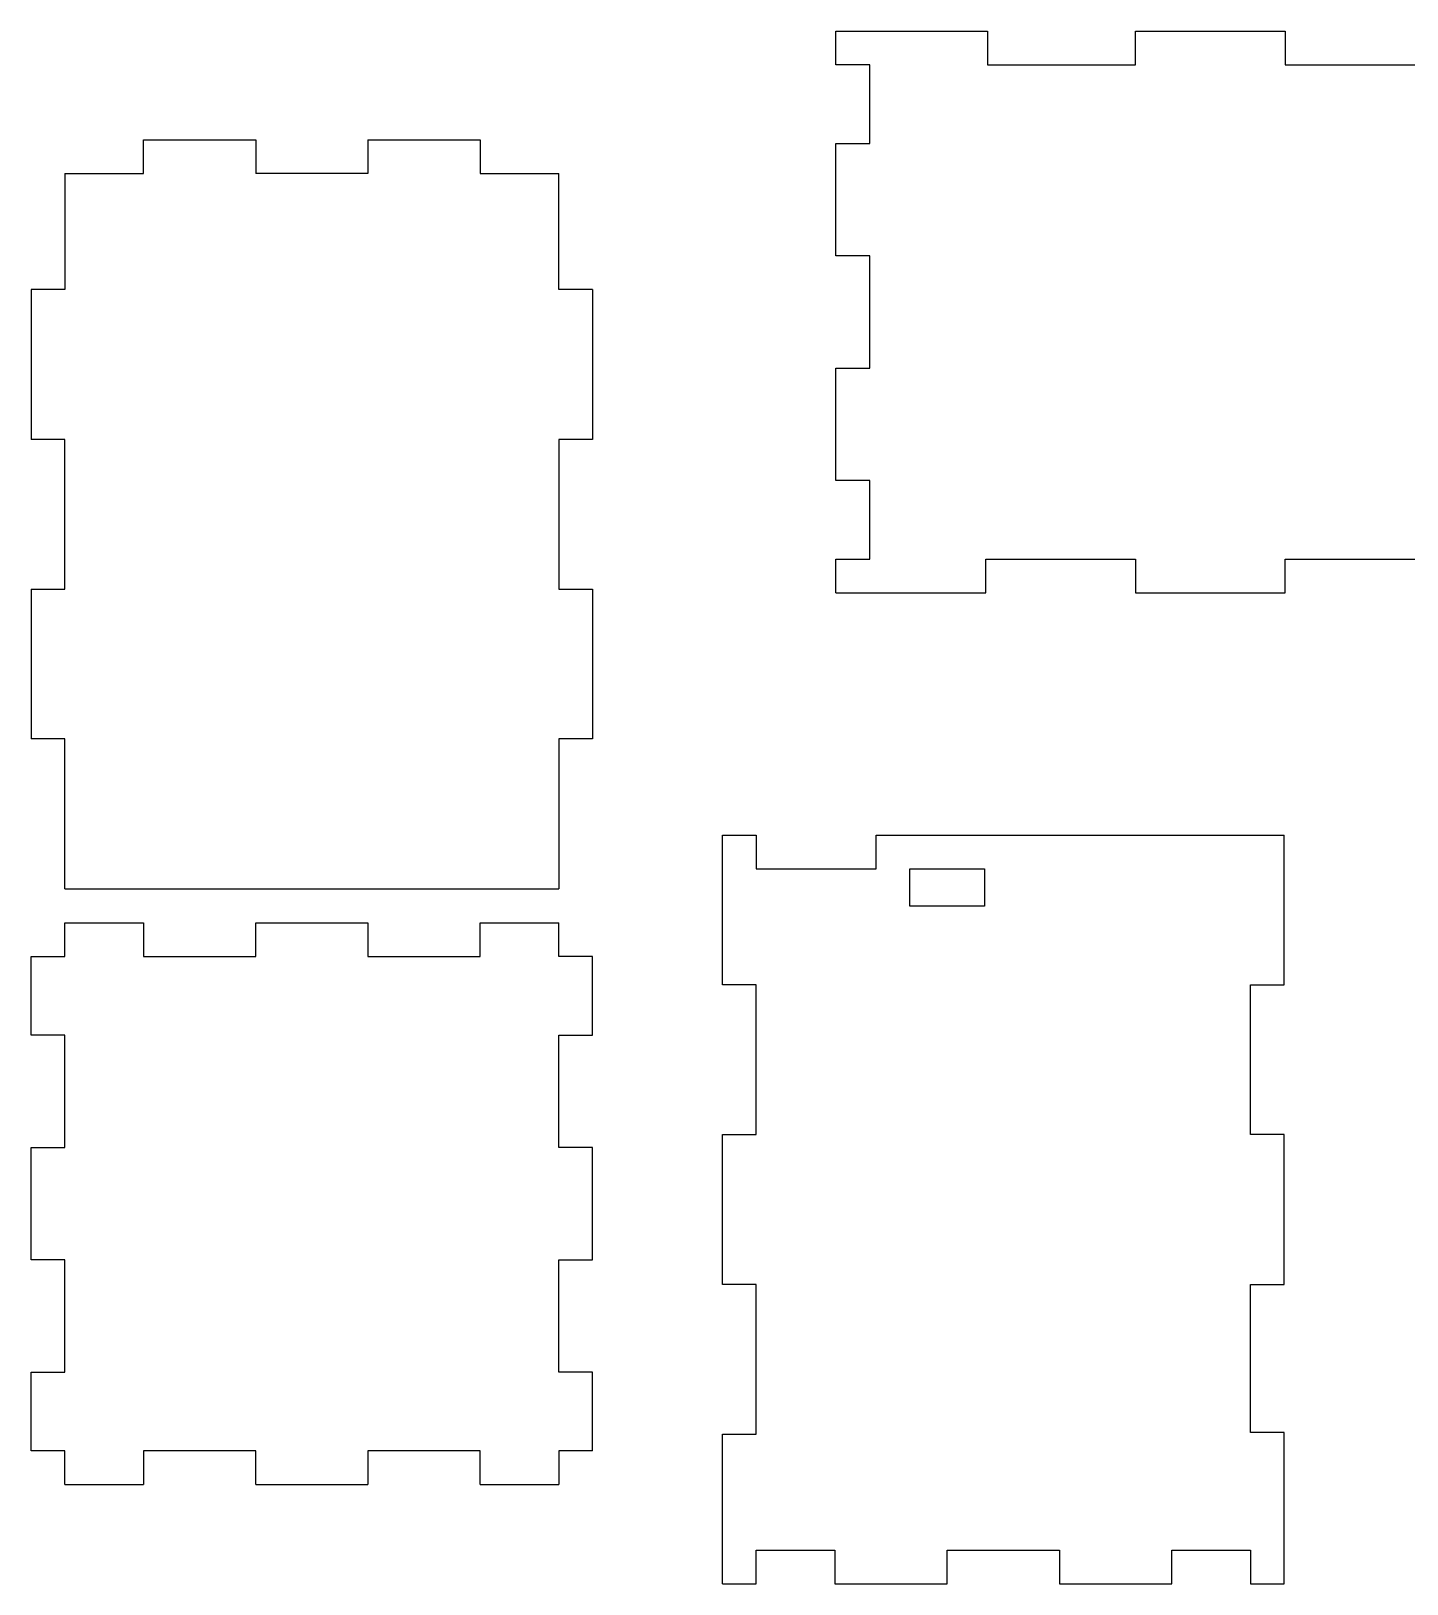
# Model space of a CAD drawing. Header units: centimetres. Extents: x 13.9 to 87.4, y 1.5 to 43.4.
# Drawn here: x 13.93 to 50.68, y 1.93 to 43.4 of the extents above; entities that cross this region are included whole.
import ezdxf

# ---------------------------------------------------------------- set-up
doc = ezdxf.new("R2010")
doc.units = ezdxf.units.CM
doc.header["$MEASUREMENT"] = 0
doc.layers.add('Basurainador Corte Laser v1_0', color=7, linetype='Continuous')

msp = doc.modelspace()

# ---------------------------------------------------------------- linework, layer by layer
at = {"layer": 'Basurainador Corte Laser v1_0'}
for p, q in [((35.433, 42.502, 3.579), (35.433, 43.402, 3.579)), ((35.433, 42.502, 2.679), (35.433, 43.402, 2.679)), ((35.433, 43.402, 3.579), (39.478, 43.402, 3.579)), ((35.433, 43.402, 2.679), (39.478, 43.402, 2.679)), ((35.433, 43.402, 3.579), (35.433, 43.402, 2.679)), ((35.433, 43.402, 3.579), (35.433, 43.402, 2.679)), ((35.433, 42.502, 2.679), (35.433, 43.402, 2.679)), ((35.433, 43.402, 3.579), (39.478, 43.402, 3.579)), ((35.433, 42.502, 3.579), (35.433, 43.402, 3.579)), ((35.433, 43.402, 2.679), (39.478, 43.402, 2.679)), ((39.478, 43.402, 2.679), (39.478, 43.402, 3.579)), ((39.478, 43.402, 3.579), (39.478, 42.502, 3.579)), ((39.478, 43.402, 2.679), (39.478, 42.502, 2.679)), ((39.478, 43.402, 2.679), (39.478, 43.402, 3.579)), ((39.478, 43.402, 2.679), (39.478, 42.502, 2.679)), ((39.478, 43.402, 3.579), (39.478, 42.502, 3.579)), ((43.433, 43.402, 2.679), (43.433, 43.402, 3.579)), ((43.433, 43.402, 3.579), (47.433, 43.402, 3.579)), ((43.433, 42.502, 2.679), (43.433, 43.402, 2.679)), ((43.433, 42.502, 3.579), (43.433, 43.402, 3.579)), ((43.433, 43.402, 2.679), (43.433, 43.402, 3.579)), ((43.433, 43.402, 2.679), (47.433, 43.402, 2.679)), ((43.433, 43.402, 2.679), (47.433, 43.402, 2.679)), ((43.433, 42.502, 2.679), (43.433, 43.402, 2.679)), ((43.433, 43.402, 3.579), (47.433, 43.402, 3.579)), ((43.433, 42.502, 3.579), (43.433, 43.402, 3.579)), ((47.433, 43.402, 3.579), (47.433, 42.502, 3.579)), ((47.433, 43.402, 2.679), (47.433, 43.402, 3.579)), ((47.433, 43.402, 2.679), (47.433, 42.502, 2.679)), ((47.433, 43.402, 2.679), (47.433, 43.402, 3.579)), ((47.433, 43.402, 2.679), (47.433, 42.502, 2.679)), ((47.433, 43.402, 3.579), (47.433, 42.502, 3.579)), ((36.333, 42.502, 3.579), (35.433, 42.502, 3.579)), ((36.333, 42.502, 2.679), (35.433, 42.502, 2.679)), ((35.433, 42.502, 2.679), (35.433, 42.502, 3.579)), ((35.433, 42.502, 2.679), (35.433, 42.502, 3.579)), ((36.333, 42.502, 3.579), (35.433, 42.502, 3.579)), ((36.333, 42.502, 2.679), (35.433, 42.502, 2.679)), ((36.333, 42.502, 2.679), (36.333, 42.502, 3.579)), ((36.333, 42.502, 2.679), (36.333, 42.502, 3.579)), ((36.333, 40.402, 3.579), (36.333, 42.502, 3.579)), ((36.333, 40.402, 2.679), (36.333, 42.502, 2.679)), ((36.333, 40.402, 2.679), (36.333, 42.502, 2.679)), ((36.333, 40.402, 3.579), (36.333, 42.502, 3.579)), ((39.478, 42.502, 2.679), (39.478, 42.502, 3.579)), ((39.478, 42.502, 3.579), (43.433, 42.502, 3.579)), ((39.478, 42.502, 2.679), (43.433, 42.502, 2.679)), ((39.478, 42.502, 2.679), (39.478, 42.502, 3.579)), ((39.478, 42.502, 2.679), (43.433, 42.502, 2.679)), ((39.478, 42.502, 3.579), (43.433, 42.502, 3.579)), ((43.433, 42.502, 2.679), (43.433, 42.502, 3.579)), ((43.433, 42.502, 2.679), (43.433, 42.502, 3.579)), ((47.433, 42.502, 2.679), (47.433, 42.502, 3.579)), ((47.433, 42.502, 2.679), (47.433, 42.502, 3.579)), ((47.433, 42.502, 2.679), (51.433, 42.502, 2.679)), ((47.433, 42.502, 3.579), (51.433, 42.502, 3.579)), ((47.433, 42.502, 3.579), (51.433, 42.502, 3.579)), ((47.433, 42.502, 2.679), (51.433, 42.502, 2.679)), ((16.933, 40.498, 3.191), (19.933, 40.498, 3.191)), ((16.933, 39.598, 3.191), (16.933, 40.498, 3.191)), ((16.933, 39.598, 2.291), (16.933, 40.498, 2.291)), ((16.933, 39.598, 3.191), (16.933, 40.498, 3.191)), ((16.933, 40.498, 2.291), (16.933, 40.498, 3.191)), ((16.933, 40.498, 3.191), (19.933, 40.498, 3.191)), ((16.933, 40.498, 2.291), (19.933, 40.498, 2.291)), ((16.933, 40.498, 2.291), (16.933, 40.498, 3.191)), ((16.933, 40.498, 2.291), (19.933, 40.498, 2.291)), ((16.933, 39.598, 2.291), (16.933, 40.498, 2.291)), ((19.933, 40.498, 3.191), (19.933, 39.598, 3.191)), ((19.933, 40.498, 2.291), (19.933, 39.598, 2.291)), ((19.933, 40.498, 2.291), (19.933, 40.498, 3.191)), ((19.933, 40.498, 3.191), (19.933, 39.598, 3.191)), ((19.933, 40.498, 2.291), (19.933, 40.498, 3.191)), ((19.933, 40.498, 2.291), (19.933, 39.598, 2.291)), ((22.933, 40.498, 3.191), (25.933, 40.498, 3.191)), ((22.933, 40.498, 3.191), (25.933, 40.498, 3.191)), ((22.933, 40.498, 2.291), (25.933, 40.498, 2.291)), ((22.933, 40.498, 2.291), (22.933, 40.498, 3.191)), ((22.933, 40.498, 3.191), (22.933, 39.598, 3.191)), ((22.933, 40.498, 2.291), (22.933, 39.598, 2.291)), ((22.933, 40.498, 2.291), (22.933, 40.498, 3.191)), ((22.933, 40.498, 3.191), (22.933, 39.598, 3.191)), ((22.933, 40.498, 2.291), (22.933, 39.598, 2.291)), ((22.933, 40.498, 2.291), (25.933, 40.498, 2.291)), ((25.933, 40.498, 2.291), (25.933, 40.498, 3.191)), ((25.933, 40.498, 3.191), (25.933, 39.598, 3.191)), ((25.933, 40.498, 2.291), (25.933, 40.498, 3.191)), ((25.933, 40.498, 3.191), (25.933, 39.598, 3.191)), ((25.933, 40.498, 2.291), (25.933, 39.598, 2.291)), ((25.933, 40.498, 2.291), (25.933, 39.598, 2.291)), ((35.433, 40.402, 3.579), (36.333, 40.402, 3.579)), ((35.433, 37.402, 3.579), (35.433, 40.402, 3.579)), ((35.433, 37.402, 2.679), (35.433, 40.402, 2.679)), ((35.433, 37.402, 2.679), (35.433, 40.402, 2.679)), ((35.433, 40.402, 2.679), (35.433, 40.402, 3.579)), ((35.433, 40.402, 2.679), (36.333, 40.402, 2.679)), ((35.433, 40.402, 2.679), (35.433, 40.402, 3.579)), ((35.433, 40.402, 2.679), (36.333, 40.402, 2.679)), ((35.433, 40.402, 3.579), (36.333, 40.402, 3.579)), ((35.433, 37.402, 3.579), (35.433, 40.402, 3.579)), ((36.333, 40.402, 2.679), (36.333, 40.402, 3.579)), ((36.333, 40.402, 2.679), (36.333, 40.402, 3.579)), ((14.833, 39.598, 3.191), (16.933, 39.598, 3.191)), ((14.833, 39.598, 3.191), (14.833, 36.498, 3.191)), ((14.833, 39.598, 2.291), (16.933, 39.598, 2.291)), ((14.833, 39.598, 2.291), (14.833, 39.598, 3.191)), ((14.833, 39.598, 3.191), (14.833, 36.498, 3.191)), ((14.833, 39.598, 3.191), (16.933, 39.598, 3.191)), ((14.833, 39.598, 2.291), (14.833, 39.598, 3.191)), ((14.833, 39.598, 2.291), (14.833, 36.498, 2.291)), ((14.833, 39.598, 2.291), (14.833, 36.498, 2.291)), ((14.833, 39.598, 2.291), (16.933, 39.598, 2.291)), ((16.933, 39.598, 2.291), (16.933, 39.598, 3.191)), ((16.933, 39.598, 2.291), (16.933, 39.598, 3.191)), ((22.933, 39.598, 2.291), (19.933, 39.598, 2.291)), ((19.933, 39.598, 2.291), (19.933, 39.598, 3.191)), ((22.933, 39.598, 3.191), (19.933, 39.598, 3.191)), ((22.933, 39.598, 3.191), (19.933, 39.598, 3.191)), ((19.933, 39.598, 2.291), (19.933, 39.598, 3.191)), ((22.933, 39.598, 2.291), (19.933, 39.598, 2.291)), ((22.933, 39.598, 2.291), (22.933, 39.598, 3.191)), ((22.933, 39.598, 2.291), (22.933, 39.598, 3.191)), ((25.933, 39.598, 3.191), (28.033, 39.598, 3.191)), ((25.933, 39.598, 2.291), (28.033, 39.598, 2.291)), ((25.933, 39.598, 2.291), (25.933, 39.598, 3.191)), ((25.933, 39.598, 3.191), (28.033, 39.598, 3.191)), ((25.933, 39.598, 2.291), (25.933, 39.598, 3.191)), ((25.933, 39.598, 2.291), (28.033, 39.598, 2.291)), ((28.033, 36.498, 3.191), (28.033, 39.598, 3.191)), ((28.033, 39.598, 2.291), (28.033, 39.598, 3.191)), ((28.033, 36.498, 2.291), (28.033, 39.598, 2.291)), ((28.033, 36.498, 3.191), (28.033, 39.598, 3.191)), ((28.033, 39.598, 2.291), (28.033, 39.598, 3.191)), ((28.033, 36.498, 2.291), (28.033, 39.598, 2.291)), ((36.333, 37.402, 2.679), (35.433, 37.402, 2.679)), ((36.333, 37.402, 3.579), (35.433, 37.402, 3.579)), ((35.433, 37.402, 2.679), (35.433, 37.402, 3.579)), ((36.333, 37.402, 2.679), (35.433, 37.402, 2.679)), ((35.433, 37.402, 2.679), (35.433, 37.402, 3.579)), ((36.333, 37.402, 3.579), (35.433, 37.402, 3.579)), ((36.333, 37.402, 2.679), (36.333, 37.402, 3.579)), ((36.333, 34.402, 3.579), (36.333, 37.402, 3.579)), ((36.333, 34.402, 2.679), (36.333, 37.402, 2.679)), ((36.333, 37.402, 2.679), (36.333, 37.402, 3.579)), ((36.333, 34.402, 2.679), (36.333, 37.402, 2.679)), ((36.333, 34.402, 3.579), (36.333, 37.402, 3.579)), ((14.833, 36.498, 3.191), (13.933, 36.498, 3.191)), ((13.933, 36.498, 3.191), (13.933, 32.498, 3.191)), ((13.933, 36.498, 3.191), (13.933, 32.498, 3.191)), ((13.933, 36.498, 2.291), (13.933, 36.498, 3.191)), ((14.833, 36.498, 3.191), (13.933, 36.498, 3.191)), ((13.933, 36.498, 2.291), (13.933, 32.498, 2.291)), ((14.833, 36.498, 2.291), (13.933, 36.498, 2.291)), ((13.933, 36.498, 2.291), (13.933, 36.498, 3.191)), ((13.933, 36.498, 2.291), (13.933, 32.498, 2.291)), ((14.833, 36.498, 2.291), (13.933, 36.498, 2.291)), ((14.833, 36.498, 2.291), (14.833, 36.498, 3.191)), ((14.833, 36.498, 2.291), (14.833, 36.498, 3.191)), ((28.933, 36.498, 2.291), (28.033, 36.498, 2.291)), ((28.033, 36.498, 2.291), (28.033, 36.498, 3.191)), ((28.933, 36.498, 3.191), (28.033, 36.498, 3.191)), ((28.933, 36.498, 3.191), (28.033, 36.498, 3.191)), ((28.033, 36.498, 2.291), (28.033, 36.498, 3.191)), ((28.933, 36.498, 2.291), (28.033, 36.498, 2.291)), ((28.933, 36.498, 2.291), (28.933, 32.498, 2.291)), ((28.933, 36.498, 2.291), (28.933, 36.498, 3.191)), ((28.933, 36.498, 2.291), (28.933, 36.498, 3.191)), ((28.933, 36.498, 3.191), (28.933, 32.498, 3.191)), ((28.933, 36.498, 3.191), (28.933, 32.498, 3.191)), ((28.933, 36.498, 2.291), (28.933, 32.498, 2.291)), ((35.433, 34.402, 2.679), (35.433, 34.402, 3.579)), ((35.433, 34.402, 3.579), (36.333, 34.402, 3.579)), ((35.433, 34.402, 2.679), (36.333, 34.402, 2.679)), ((35.433, 31.402, 2.679), (35.433, 34.402, 2.679)), ((35.433, 34.402, 2.679), (35.433, 34.402, 3.579)), ((35.433, 31.402, 3.579), (35.433, 34.402, 3.579)), ((35.433, 31.402, 2.679), (35.433, 34.402, 2.679)), ((35.433, 34.402, 2.679), (36.333, 34.402, 2.679)), ((35.433, 34.402, 3.579), (36.333, 34.402, 3.579)), ((35.433, 31.402, 3.579), (35.433, 34.402, 3.579)), ((36.333, 34.402, 2.679), (36.333, 34.402, 3.579)), ((36.333, 34.402, 2.679), (36.333, 34.402, 3.579)), ((14.833, 32.498, 3.191), (13.933, 32.498, 3.191)), ((13.933, 32.498, 2.291), (13.933, 32.498, 3.191)), ((14.833, 32.498, 2.291), (13.933, 32.498, 2.291)), ((14.833, 32.498, 3.191), (13.933, 32.498, 3.191)), ((13.933, 32.498, 2.291), (13.933, 32.498, 3.191)), ((14.833, 32.498, 2.291), (13.933, 32.498, 2.291)), ((14.833, 28.498, 3.191), (14.833, 32.498, 3.191)), ((14.833, 32.498, 2.291), (14.833, 32.498, 3.191)), ((14.833, 28.498, 2.291), (14.833, 32.498, 2.291)), ((14.833, 28.498, 2.291), (14.833, 32.498, 2.291)), ((14.833, 32.498, 2.291), (14.833, 32.498, 3.191)), ((14.833, 28.498, 3.191), (14.833, 32.498, 3.191)), ((28.033, 32.498, 3.191), (28.033, 28.498, 3.191)), ((28.933, 32.498, 3.191), (28.033, 32.498, 3.191)), ((28.033, 32.498, 3.191), (28.033, 28.498, 3.191)), ((28.033, 32.498, 2.291), (28.033, 28.498, 2.291)), ((28.033, 32.498, 2.291), (28.033, 32.498, 3.191)), ((28.933, 32.498, 2.291), (28.033, 32.498, 2.291)), ((28.933, 32.498, 3.191), (28.033, 32.498, 3.191)), ((28.033, 32.498, 2.291), (28.033, 32.498, 3.191)), ((28.033, 32.498, 2.291), (28.033, 28.498, 2.291)), ((28.933, 32.498, 2.291), (28.033, 32.498, 2.291)), ((28.933, 32.498, 2.291), (28.933, 32.498, 3.191)), ((28.933, 32.498, 2.291), (28.933, 32.498, 3.191)), ((36.333, 31.402, 2.679), (35.433, 31.402, 2.679)), ((36.333, 31.402, 3.579), (35.433, 31.402, 3.579)), ((35.433, 31.402, 2.679), (35.433, 31.402, 3.579)), ((35.433, 31.402, 2.679), (35.433, 31.402, 3.579)), ((36.333, 31.402, 2.679), (35.433, 31.402, 2.679)), ((36.333, 31.402, 3.579), (35.433, 31.402, 3.579)), ((36.333, 31.402, 2.679), (36.333, 31.402, 3.579)), ((36.333, 31.302, 3.579), (36.333, 31.402, 3.579)), ((36.333, 31.302, 2.679), (36.333, 31.402, 2.679)), ((36.333, 31.402, 2.679), (36.333, 31.402, 3.579)), ((36.333, 31.302, 2.679), (36.333, 31.402, 2.679)), ((36.333, 31.302, 3.579), (36.333, 31.402, 3.579)), ((36.333, 29.302, 3.579), (36.333, 31.302, 3.579)), ((36.333, 29.302, 2.679), (36.333, 31.302, 2.679)), ((36.333, 31.302, 2.679), (36.333, 31.302, 3.579)), ((36.333, 31.302, 2.679), (36.333, 31.302, 3.579)), ((36.333, 29.302, 2.679), (36.333, 31.302, 2.679)), ((36.333, 29.302, 3.579), (36.333, 31.302, 3.579)), ((35.433, 29.302, 2.679), (35.433, 29.302, 3.579)), ((35.433, 29.302, 2.679), (36.333, 29.302, 2.679)), ((35.433, 29.302, 3.579), (36.333, 29.302, 3.579)), ((35.433, 28.402, 2.679), (35.433, 29.302, 2.679)), ((35.433, 28.402, 3.579), (35.433, 29.302, 3.579)), ((35.433, 29.302, 2.679), (35.433, 29.302, 3.579)), ((35.433, 28.402, 2.679), (35.433, 29.302, 2.679)), ((35.433, 29.302, 2.679), (36.333, 29.302, 2.679)), ((35.433, 29.302, 3.579), (36.333, 29.302, 3.579)), ((35.433, 28.402, 3.579), (35.433, 29.302, 3.579)), ((36.333, 29.302, 2.679), (36.333, 29.302, 3.579)), ((36.333, 29.302, 2.679), (36.333, 29.302, 3.579)), ((39.433, 28.402, 3.579), (39.433, 29.302, 3.579)), ((39.433, 29.302, 2.679), (39.433, 29.302, 3.579)), ((39.433, 28.402, 2.679), (39.433, 29.302, 2.679)), ((39.433, 29.302, 2.679), (43.433, 29.302, 2.679)), ((39.433, 29.302, 2.679), (39.433, 29.302, 3.579)), ((39.433, 29.302, 3.579), (43.433, 29.302, 3.579)), ((39.433, 28.402, 2.679), (39.433, 29.302, 2.679)), ((39.433, 29.302, 2.679), (43.433, 29.302, 2.679)), ((39.433, 29.302, 3.579), (43.433, 29.302, 3.579)), ((39.433, 28.402, 3.579), (39.433, 29.302, 3.579)), ((43.433, 29.302, 3.579), (43.433, 28.402, 3.579)), ((43.433, 29.302, 2.679), (43.433, 28.402, 2.679)), ((43.433, 29.302, 2.679), (43.433, 29.302, 3.579)), ((43.433, 29.302, 2.679), (43.433, 29.302, 3.579)), ((43.433, 29.302, 2.679), (43.433, 28.402, 2.679)), ((43.433, 29.302, 3.579), (43.433, 28.402, 3.579)), ((47.433, 29.302, 2.679), (51.433, 29.302, 2.679)), ((47.433, 29.302, 3.579), (51.433, 29.302, 3.579)), ((47.433, 29.302, 2.679), (47.433, 29.302, 3.579)), ((47.433, 28.402, 2.679), (47.433, 29.302, 2.679)), ((47.433, 28.402, 3.579), (47.433, 29.302, 3.579)), ((47.433, 29.302, 2.679), (47.433, 29.302, 3.579)), ((47.433, 29.302, 2.679), (51.433, 29.302, 2.679)), ((47.433, 28.402, 2.679), (47.433, 29.302, 2.679)), ((47.433, 28.402, 3.579), (47.433, 29.302, 3.579)), ((47.433, 29.302, 3.579), (51.433, 29.302, 3.579)), ((13.933, 28.498, 3.191), (13.933, 24.498, 3.191)), ((13.933, 28.498, 3.191), (14.833, 28.498, 3.191)), ((13.933, 28.498, 2.291), (13.933, 28.498, 3.191)), ((13.933, 28.498, 3.191), (13.933, 24.498, 3.191)), ((13.933, 28.498, 2.291), (13.933, 24.498, 2.291)), ((13.933, 28.498, 2.291), (14.833, 28.498, 2.291)), ((13.933, 28.498, 2.291), (13.933, 28.498, 3.191)), ((13.933, 28.498, 3.191), (14.833, 28.498, 3.191)), ((13.933, 28.498, 2.291), (14.833, 28.498, 2.291)), ((13.933, 28.498, 2.291), (13.933, 24.498, 2.291)), ((14.833, 28.498, 2.291), (14.833, 28.498, 3.191)), ((14.833, 28.498, 2.291), (14.833, 28.498, 3.191)), ((28.033, 28.498, 3.191), (28.933, 28.498, 3.191)), ((28.033, 28.498, 2.291), (28.933, 28.498, 2.291)), ((28.033, 28.498, 3.191), (28.933, 28.498, 3.191)), ((28.033, 28.498, 2.291), (28.033, 28.498, 3.191)), ((28.033, 28.498, 2.291), (28.033, 28.498, 3.191)), ((28.033, 28.498, 2.291), (28.933, 28.498, 2.291)), ((28.933, 28.498, 3.191), (28.933, 24.498, 3.191)), ((28.933, 28.498, 3.191), (28.933, 24.498, 3.191)), ((28.933, 28.498, 2.291), (28.933, 28.498, 3.191)), ((28.933, 28.498, 2.291), (28.933, 24.498, 2.291)), ((28.933, 28.498, 2.291), (28.933, 28.498, 3.191)), ((28.933, 28.498, 2.291), (28.933, 24.498, 2.291)), ((35.433, 28.402, 3.579), (39.433, 28.402, 3.579)), ((35.433, 28.402, 2.679), (39.433, 28.402, 2.679)), ((35.433, 28.402, 3.579), (35.433, 28.402, 2.679)), ((35.433, 28.402, 3.579), (35.433, 28.402, 2.679)), ((35.433, 28.402, 2.679), (39.433, 28.402, 2.679)), ((35.433, 28.402, 3.579), (39.433, 28.402, 3.579)), ((39.433, 28.402, 2.679), (39.433, 28.402, 3.579)), ((39.433, 28.402, 2.679), (39.433, 28.402, 3.579)), ((43.433, 28.402, 2.679), (43.433, 28.402, 3.579)), ((43.433, 28.402, 2.679), (47.433, 28.402, 2.679)), ((43.433, 28.402, 3.579), (47.433, 28.402, 3.579)), ((43.433, 28.402, 2.679), (43.433, 28.402, 3.579)), ((43.433, 28.402, 2.679), (47.433, 28.402, 2.679)), ((43.433, 28.402, 3.579), (47.433, 28.402, 3.579)), ((47.433, 28.402, 2.679), (47.433, 28.402, 3.579)), ((47.433, 28.402, 2.679), (47.433, 28.402, 3.579)), ((14.833, 24.498, 3.191), (13.933, 24.498, 3.191)), ((13.933, 24.498, 2.291), (13.933, 24.498, 3.191)), ((14.833, 24.498, 2.291), (13.933, 24.498, 2.291)), ((14.833, 24.498, 2.291), (13.933, 24.498, 2.291)), ((13.933, 24.498, 2.291), (13.933, 24.498, 3.191)), ((14.833, 24.498, 3.191), (13.933, 24.498, 3.191)), ((14.833, 20.498, 3.191), (14.833, 24.498, 3.191)), ((14.833, 20.498, 2.291), (14.833, 24.498, 2.291)), ((14.833, 24.498, 2.291), (14.833, 24.498, 3.191)), ((14.833, 20.498, 3.191), (14.833, 24.498, 3.191)), ((14.833, 20.498, 2.291), (14.833, 24.498, 2.291)), ((14.833, 24.498, 2.291), (14.833, 24.498, 3.191)), ((28.933, 24.498, 3.191), (28.033, 24.498, 3.191)), ((28.033, 24.498, 3.191), (28.033, 20.498, 3.191)), ((28.033, 24.498, 3.191), (28.033, 20.498, 3.191)), ((28.033, 24.498, 2.291), (28.033, 24.498, 3.191)), ((28.933, 24.498, 2.291), (28.033, 24.498, 2.291)), ((28.033, 24.498, 2.291), (28.033, 20.498, 2.291)), ((28.033, 24.498, 2.291), (28.033, 24.498, 3.191)), ((28.933, 24.498, 2.291), (28.033, 24.498, 2.291)), ((28.933, 24.498, 3.191), (28.033, 24.498, 3.191)), ((28.033, 24.498, 2.291), (28.033, 20.498, 2.291)), ((28.933, 24.498, 2.291), (28.933, 24.498, 3.191)), ((28.933, 24.498, 2.291), (28.933, 24.498, 3.191)), ((32.403, 17.931, 2.2), (32.403, 21.931, 2.2)), ((32.403, 21.931, 2.2), (33.303, 21.931, 2.2)), ((32.403, 17.931, 3.1), (32.403, 21.931, 3.1)), ((32.403, 17.931, 2.2), (32.403, 21.931, 2.2)), ((32.403, 21.931, 2.2), (32.403, 21.931, 3.1)), ((32.403, 21.931, 3.1), (33.303, 21.931, 3.1)), ((32.403, 17.931, 3.1), (32.403, 21.931, 3.1)), ((32.403, 21.931, 2.2), (33.303, 21.931, 2.2)), ((32.403, 21.931, 3.1), (33.303, 21.931, 3.1)), ((32.403, 21.931, 2.2), (32.403, 21.931, 3.1)), ((33.303, 21.931, 3.1), (33.303, 21.931, 2.2)), ((33.303, 21.931, 3.1), (33.303, 21.031, 3.1)), ((33.303, 21.931, 2.2), (33.303, 21.031, 2.2)), ((33.303, 21.931, 3.1), (33.303, 21.031, 3.1)), ((33.303, 21.931, 2.2), (33.303, 21.031, 2.2)), ((33.303, 21.931, 3.1), (33.303, 21.931, 2.2)), ((36.503, 21.931, 3.1), (47.403, 21.931, 3.1)), ((36.503, 21.031, 3.1), (36.503, 21.931, 3.1)), ((36.503, 21.031, 2.2), (36.503, 21.931, 2.2)), ((36.503, 21.931, 2.2), (47.403, 21.931, 2.2)), ((36.503, 21.031, 2.2), (36.503, 21.931, 2.2)), ((36.503, 21.931, 3.1), (36.503, 21.931, 2.2)), ((36.503, 21.931, 3.1), (47.403, 21.931, 3.1)), ((36.503, 21.031, 3.1), (36.503, 21.931, 3.1)), ((36.503, 21.931, 2.2), (47.403, 21.931, 2.2)), ((36.503, 21.931, 3.1), (36.503, 21.931, 2.2)), ((47.403, 17.931, 3.1), (47.403, 21.931, 3.1)), ((47.403, 17.931, 2.2), (47.403, 21.931, 2.2)), ((47.403, 21.931, 2.2), (47.403, 21.931, 3.1)), ((47.403, 17.931, 2.2), (47.403, 21.931, 2.2)), ((47.403, 21.931, 2.2), (47.403, 21.931, 3.1)), ((47.403, 17.931, 3.1), (47.403, 21.931, 3.1)), ((33.303, 21.031, 2.2), (36.503, 21.031, 2.2)), ((33.303, 21.031, 3.1), (33.303, 21.031, 2.2)), ((33.303, 21.031, 3.1), (36.503, 21.031, 3.1)), ((33.303, 21.031, 3.1), (36.503, 21.031, 3.1)), ((33.303, 21.031, 3.1), (33.303, 21.031, 2.2)), ((33.303, 21.031, 2.2), (36.503, 21.031, 2.2)), ((36.503, 21.031, 3.1), (36.503, 21.031, 2.2)), ((36.503, 21.031, 3.1), (36.503, 21.031, 2.2)), ((37.403, 20.031, 3.1), (37.403, 21.031, 3.1)), ((37.403, 21.031, 3.1), (37.403, 21.031, 2.2)), ((37.403, 20.031, 2.2), (37.403, 21.031, 2.2)), ((37.403, 21.031, 2.2), (39.403, 21.031, 2.2)), ((37.403, 21.031, 3.1), (39.403, 21.031, 3.1)), ((37.403, 21.031, 3.1), (37.403, 21.031, 2.2)), ((37.403, 21.031, 2.2), (39.403, 21.031, 2.2)), ((37.403, 20.031, 2.2), (37.403, 21.031, 2.2)), ((37.403, 21.031, 3.1), (39.403, 21.031, 3.1)), ((37.403, 20.031, 3.1), (37.403, 21.031, 3.1)), ((39.403, 21.031, 3.1), (39.403, 21.031, 2.2)), ((39.403, 21.031, 3.1), (39.403, 20.031, 3.1)), ((39.403, 21.031, 3.1), (39.403, 21.031, 2.2)), ((39.403, 21.031, 2.2), (39.403, 20.031, 2.2)), ((39.403, 21.031, 2.2), (39.403, 20.031, 2.2)), ((39.403, 21.031, 3.1), (39.403, 20.031, 3.1)), ((14.833, 20.498, 2.291), (28.033, 20.498, 2.291)), ((14.833, 20.498, 3.191), (28.033, 20.498, 3.191)), ((14.833, 20.498, 2.291), (14.833, 20.498, 3.191)), ((14.833, 20.498, 3.191), (28.033, 20.498, 3.191)), ((14.833, 20.498, 2.291), (14.833, 20.498, 3.191)), ((14.833, 20.498, 2.291), (28.033, 20.498, 2.291)), ((28.033, 20.498, 2.291), (28.033, 20.498, 3.191)), ((28.033, 20.498, 2.291), (28.033, 20.498, 3.191)), ((39.403, 20.031, 3.1), (37.403, 20.031, 3.1)), ((39.403, 20.031, 2.2), (37.403, 20.031, 2.2)), ((37.403, 20.031, 3.1), (37.403, 20.031, 2.2)), ((37.403, 20.031, 3.1), (37.403, 20.031, 2.2)), ((39.403, 20.031, 2.2), (37.403, 20.031, 2.2)), ((39.403, 20.031, 3.1), (37.403, 20.031, 3.1)), ((39.403, 20.031, 3.1), (39.403, 20.031, 2.2)), ((39.403, 20.031, 3.1), (39.403, 20.031, 2.2)), ((14.833, 19.589, 3.1), (16.933, 19.589, 3.1)), ((14.833, 18.689, 3.1), (14.833, 19.589, 3.1)), ((14.833, 18.689, 2.2), (14.833, 19.589, 2.2)), ((14.833, 19.589, 2.2), (16.933, 19.589, 2.2)), ((14.833, 18.689, 2.2), (14.833, 19.589, 2.2)), ((14.833, 19.589, 3.1), (14.833, 19.589, 2.2)), ((14.833, 19.589, 3.1), (16.933, 19.589, 3.1)), ((14.833, 18.689, 3.1), (14.833, 19.589, 3.1)), ((14.833, 19.589, 3.1), (14.833, 19.589, 2.2)), ((14.833, 19.589, 2.2), (16.933, 19.589, 2.2)), ((16.933, 19.589, 3.1), (16.933, 18.689, 3.1)), ((16.933, 19.589, 2.2), (16.933, 18.689, 2.2)), ((16.933, 19.589, 3.1), (16.933, 19.589, 2.2)), ((16.933, 19.589, 2.2), (16.933, 18.689, 2.2)), ((16.933, 19.589, 3.1), (16.933, 18.689, 3.1)), ((16.933, 19.589, 3.1), (16.933, 19.589, 2.2)), ((19.933, 19.589, 3.1), (22.933, 19.589, 3.1)), ((19.933, 18.689, 3.1), (19.933, 19.589, 3.1)), ((19.933, 19.589, 2.2), (22.933, 19.589, 2.2)), ((19.933, 18.689, 3.1), (19.933, 19.589, 3.1)), ((19.933, 18.689, 2.2), (19.933, 19.589, 2.2)), ((19.933, 19.589, 3.1), (19.933, 19.589, 2.2)), ((19.933, 19.589, 3.1), (19.933, 19.589, 2.2)), ((19.933, 19.589, 3.1), (22.933, 19.589, 3.1)), ((19.933, 19.589, 2.2), (22.933, 19.589, 2.2)), ((19.933, 18.689, 2.2), (19.933, 19.589, 2.2)), ((22.933, 19.589, 3.1), (22.933, 18.689, 3.1)), ((22.933, 19.589, 3.1), (22.933, 18.689, 3.1)), ((22.933, 19.589, 2.2), (22.933, 18.689, 2.2)), ((22.933, 19.589, 3.1), (22.933, 19.589, 2.2)), ((22.933, 19.589, 3.1), (22.933, 19.589, 2.2)), ((22.933, 19.589, 2.2), (22.933, 18.689, 2.2)), ((25.933, 19.589, 3.1), (25.933, 19.589, 2.2)), ((25.933, 19.589, 3.1), (25.933, 19.589, 2.2)), ((25.933, 18.689, 2.2), (25.933, 19.589, 2.2)), ((25.933, 19.589, 3.1), (28.033, 19.589, 3.1)), ((25.933, 19.589, 2.2), (28.033, 19.589, 2.2)), ((25.933, 18.689, 3.1), (25.933, 19.589, 3.1)), ((25.933, 19.589, 3.1), (28.033, 19.589, 3.1)), ((25.933, 18.689, 3.1), (25.933, 19.589, 3.1)), ((25.933, 18.689, 2.2), (25.933, 19.589, 2.2)), ((25.933, 19.589, 2.2), (28.033, 19.589, 2.2)), ((28.033, 18.689, 3.1), (28.033, 19.589, 3.1)), ((28.033, 19.589, 3.1), (28.033, 19.589, 2.2)), ((28.033, 18.689, 2.2), (28.033, 19.589, 2.2)), ((28.033, 19.589, 3.1), (28.033, 19.589, 2.2)), ((28.033, 18.689, 3.1), (28.033, 19.589, 3.1)), ((28.033, 18.689, 2.2), (28.033, 19.589, 2.2)), ((13.933, 16.589, 3.1), (13.933, 18.689, 3.1)), ((13.933, 18.689, 3.1), (14.833, 18.689, 3.1)), ((13.933, 16.589, 2.2), (13.933, 18.689, 2.2)), ((13.933, 16.589, 3.1), (13.933, 18.689, 3.1)), ((13.933, 18.689, 3.1), (13.933, 18.689, 2.2)), ((13.933, 18.689, 2.2), (14.833, 18.689, 2.2)), ((13.933, 16.589, 2.2), (13.933, 18.689, 2.2)), ((13.933, 18.689, 3.1), (14.833, 18.689, 3.1)), ((13.933, 18.689, 3.1), (13.933, 18.689, 2.2)), ((13.933, 18.689, 2.2), (14.833, 18.689, 2.2)), ((14.833, 18.689, 3.1), (14.833, 18.689, 2.2)), ((14.833, 18.689, 3.1), (14.833, 18.689, 2.2)), ((16.933, 18.689, 3.1), (19.933, 18.689, 3.1)), ((16.933, 18.689, 2.2), (19.933, 18.689, 2.2)), ((16.933, 18.689, 3.1), (19.933, 18.689, 3.1)), ((16.933, 18.689, 2.2), (19.933, 18.689, 2.2)), ((16.933, 18.689, 3.1), (16.933, 18.689, 2.2)), ((16.933, 18.689, 3.1), (16.933, 18.689, 2.2)), ((19.933, 18.689, 3.1), (19.933, 18.689, 2.2)), ((19.933, 18.689, 3.1), (19.933, 18.689, 2.2)), ((22.933, 18.689, 2.2), (25.933, 18.689, 2.2)), ((22.933, 18.689, 3.1), (25.933, 18.689, 3.1)), ((22.933, 18.689, 3.1), (22.933, 18.689, 2.2)), ((22.933, 18.689, 3.1), (22.933, 18.689, 2.2)), ((22.933, 18.689, 3.1), (25.933, 18.689, 3.1)), ((22.933, 18.689, 2.2), (25.933, 18.689, 2.2)), ((25.933, 18.689, 3.1), (25.933, 18.689, 2.2)), ((25.933, 18.689, 3.1), (25.933, 18.689, 2.2)), ((28.033, 18.689, 3.1), (28.033, 18.689, 2.2)), ((28.933, 18.689, 3.1), (28.033, 18.689, 3.1)), ((28.933, 18.689, 2.2), (28.033, 18.689, 2.2)), ((28.933, 18.689, 3.1), (28.033, 18.689, 3.1)), ((28.933, 18.689, 2.2), (28.033, 18.689, 2.2)), ((28.033, 18.689, 3.1), (28.033, 18.689, 2.2)), ((28.933, 16.589, 3.1), (28.933, 18.689, 3.1)), ((28.933, 16.589, 3.1), (28.933, 18.689, 3.1)), ((28.933, 16.589, 2.2), (28.933, 18.689, 2.2)), ((28.933, 16.589, 2.2), (28.933, 18.689, 2.2)), ((28.933, 18.689, 3.1), (28.933, 18.689, 2.2)), ((28.933, 18.689, 3.1), (28.933, 18.689, 2.2)), ((33.303, 17.931, 2.2), (32.403, 17.931, 2.2)), ((32.403, 17.931, 3.1), (32.403, 17.931, 2.2)), ((33.303, 17.931, 3.1), (32.403, 17.931, 3.1)), ((33.303, 17.931, 2.2), (32.403, 17.931, 2.2)), ((32.403, 17.931, 3.1), (32.403, 17.931, 2.2)), ((33.303, 17.931, 3.1), (32.403, 17.931, 3.1)), ((33.303, 13.931, 2.2), (33.303, 17.931, 2.2)), ((33.303, 13.931, 3.1), (33.303, 17.931, 3.1)), ((33.303, 13.931, 3.1), (33.303, 17.931, 3.1)), ((33.303, 13.931, 2.2), (33.303, 17.931, 2.2)), ((33.303, 17.931, 3.1), (33.303, 17.931, 2.2)), ((33.303, 17.931, 3.1), (33.303, 17.931, 2.2)), ((46.503, 13.931, 2.2), (46.503, 17.931, 2.2)), ((46.503, 17.931, 2.2), (47.403, 17.931, 2.2)), ((46.503, 17.931, 3.1), (46.503, 17.931, 2.2)), ((46.503, 17.931, 3.1), (47.403, 17.931, 3.1)), ((46.503, 17.931, 3.1), (47.403, 17.931, 3.1)), ((46.503, 13.931, 3.1), (46.503, 17.931, 3.1)), ((46.503, 17.931, 2.2), (47.403, 17.931, 2.2)), ((46.503, 13.931, 2.2), (46.503, 17.931, 2.2)), ((46.503, 17.931, 3.1), (46.503, 17.931, 2.2)), ((46.503, 13.931, 3.1), (46.503, 17.931, 3.1)), ((47.403, 17.931, 3.1), (47.403, 17.931, 2.2)), ((47.403, 17.931, 3.1), (47.403, 17.931, 2.2)), ((14.833, 16.589, 3.1), (13.933, 16.589, 3.1)), ((13.933, 16.589, 3.1), (13.933, 16.589, 2.2)), ((14.833, 16.589, 3.1), (13.933, 16.589, 3.1)), ((13.933, 16.589, 3.1), (13.933, 16.589, 2.2)), ((14.833, 16.589, 2.2), (13.933, 16.589, 2.2)), ((14.833, 16.589, 2.2), (13.933, 16.589, 2.2)), ((14.833, 13.589, 3.1), (14.833, 16.589, 3.1)), ((14.833, 13.589, 3.1), (14.833, 16.589, 3.1)), ((14.833, 16.589, 3.1), (14.833, 16.589, 2.2)), ((14.833, 13.589, 2.2), (14.833, 16.589, 2.2)), ((14.833, 16.589, 3.1), (14.833, 16.589, 2.2)), ((14.833, 13.589, 2.2), (14.833, 16.589, 2.2)), ((28.033, 16.589, 3.1), (28.933, 16.589, 3.1)), ((28.033, 16.589, 3.1), (28.933, 16.589, 3.1)), ((28.033, 16.589, 3.1), (28.033, 16.589, 2.2)), ((28.033, 13.589, 3.1), (28.033, 16.589, 3.1)), ((28.033, 16.589, 2.2), (28.933, 16.589, 2.2)), ((28.033, 16.589, 2.2), (28.933, 16.589, 2.2)), ((28.033, 13.589, 2.2), (28.033, 16.589, 2.2)), ((28.033, 13.589, 2.2), (28.033, 16.589, 2.2)), ((28.033, 13.589, 3.1), (28.033, 16.589, 3.1)), ((28.033, 16.589, 3.1), (28.033, 16.589, 2.2)), ((28.933, 16.589, 3.1), (28.933, 16.589, 2.2)), ((28.933, 16.589, 3.1), (28.933, 16.589, 2.2)), ((32.403, 9.931, 2.2), (32.403, 13.931, 2.2)), ((32.403, 13.931, 2.2), (33.303, 13.931, 2.2)), ((32.403, 9.931, 3.1), (32.403, 13.931, 3.1)), ((32.403, 13.931, 3.1), (33.303, 13.931, 3.1)), ((32.403, 13.931, 2.2), (33.303, 13.931, 2.2)), ((32.403, 9.931, 2.2), (32.403, 13.931, 2.2)), ((32.403, 13.931, 3.1), (32.403, 13.931, 2.2)), ((32.403, 9.931, 3.1), (32.403, 13.931, 3.1)), ((32.403, 13.931, 3.1), (33.303, 13.931, 3.1)), ((32.403, 13.931, 3.1), (32.403, 13.931, 2.2)), ((33.303, 13.931, 3.1), (33.303, 13.931, 2.2)), ((33.303, 13.931, 3.1), (33.303, 13.931, 2.2)), ((47.403, 13.931, 2.2), (46.503, 13.931, 2.2)), ((47.403, 13.931, 3.1), (46.503, 13.931, 3.1)), ((46.503, 13.931, 3.1), (46.503, 13.931, 2.2)), ((47.403, 13.931, 3.1), (46.503, 13.931, 3.1)), ((46.503, 13.931, 3.1), (46.503, 13.931, 2.2)), ((47.403, 13.931, 2.2), (46.503, 13.931, 2.2)), ((47.403, 9.931, 3.1), (47.403, 13.931, 3.1)), ((47.403, 9.931, 2.2), (47.403, 13.931, 2.2)), ((47.403, 9.931, 2.2), (47.403, 13.931, 2.2)), ((47.403, 13.931, 3.1), (47.403, 13.931, 2.2)), ((47.403, 9.931, 3.1), (47.403, 13.931, 3.1)), ((47.403, 13.931, 3.1), (47.403, 13.931, 2.2)), ((13.933, 13.589, 3.1), (14.833, 13.589, 3.1)), ((13.933, 10.589, 3.1), (13.933, 13.589, 3.1)), ((13.933, 13.589, 2.2), (14.833, 13.589, 2.2)), ((13.933, 10.589, 2.2), (13.933, 13.589, 2.2)), ((13.933, 10.589, 2.2), (13.933, 13.589, 2.2)), ((13.933, 10.589, 3.1), (13.933, 13.589, 3.1)), ((13.933, 13.589, 3.1), (13.933, 13.589, 2.2)), ((13.933, 13.589, 2.2), (14.833, 13.589, 2.2)), ((13.933, 13.589, 3.1), (14.833, 13.589, 3.1)), ((13.933, 13.589, 3.1), (13.933, 13.589, 2.2)), ((14.833, 13.589, 3.1), (14.833, 13.589, 2.2)), ((14.833, 13.589, 3.1), (14.833, 13.589, 2.2)), ((28.933, 13.589, 3.1), (28.033, 13.589, 3.1)), ((28.933, 13.589, 2.2), (28.033, 13.589, 2.2)), ((28.933, 13.589, 3.1), (28.033, 13.589, 3.1)), ((28.033, 13.589, 3.1), (28.033, 13.589, 2.2)), ((28.933, 13.589, 2.2), (28.033, 13.589, 2.2)), ((28.033, 13.589, 3.1), (28.033, 13.589, 2.2)), ((28.933, 10.589, 3.1), (28.933, 13.589, 3.1)), ((28.933, 10.589, 2.2), (28.933, 13.589, 2.2)), ((28.933, 13.589, 3.1), (28.933, 13.589, 2.2)), ((28.933, 10.589, 2.2), (28.933, 13.589, 2.2)), ((28.933, 13.589, 3.1), (28.933, 13.589, 2.2)), ((28.933, 10.589, 3.1), (28.933, 13.589, 3.1)), ((14.833, 10.589, 3.1), (13.933, 10.589, 3.1)), ((14.833, 10.589, 2.2), (13.933, 10.589, 2.2)), ((13.933, 10.589, 3.1), (13.933, 10.589, 2.2)), ((13.933, 10.589, 3.1), (13.933, 10.589, 2.2)), ((14.833, 10.589, 3.1), (13.933, 10.589, 3.1)), ((14.833, 10.589, 2.2), (13.933, 10.589, 2.2)), ((14.833, 7.589, 3.1), (14.833, 10.589, 3.1)), ((14.833, 7.589, 2.2), (14.833, 10.589, 2.2)), ((14.833, 10.589, 3.1), (14.833, 10.589, 2.2)), ((14.833, 7.589, 2.2), (14.833, 10.589, 2.2)), ((14.833, 7.589, 3.1), (14.833, 10.589, 3.1)), ((14.833, 10.589, 3.1), (14.833, 10.589, 2.2)), ((28.033, 7.589, 3.1), (28.033, 10.589, 3.1)), ((28.033, 10.589, 3.1), (28.933, 10.589, 3.1)), ((28.033, 7.589, 3.1), (28.033, 10.589, 3.1)), ((28.033, 10.589, 3.1), (28.033, 10.589, 2.2)), ((28.033, 10.589, 2.2), (28.933, 10.589, 2.2)), ((28.033, 7.589, 2.2), (28.033, 10.589, 2.2)), ((28.033, 7.589, 2.2), (28.033, 10.589, 2.2)), ((28.033, 10.589, 3.1), (28.033, 10.589, 2.2)), ((28.033, 10.589, 2.2), (28.933, 10.589, 2.2)), ((28.033, 10.589, 3.1), (28.933, 10.589, 3.1)), ((28.933, 10.589, 3.1), (28.933, 10.589, 2.2)), ((28.933, 10.589, 3.1), (28.933, 10.589, 2.2)), ((33.303, 9.931, 2.2), (32.403, 9.931, 2.2)), ((33.303, 9.931, 3.1), (32.403, 9.931, 3.1)), ((33.303, 9.931, 3.1), (32.403, 9.931, 3.1)), ((32.403, 9.931, 3.1), (32.403, 9.931, 2.2)), ((33.303, 9.931, 2.2), (32.403, 9.931, 2.2)), ((32.403, 9.931, 3.1), (32.403, 9.931, 2.2)), ((33.303, 5.931, 2.2), (33.303, 9.931, 2.2)), ((33.303, 9.931, 3.1), (33.303, 9.931, 2.2)), ((33.303, 5.931, 3.1), (33.303, 9.931, 3.1)), ((33.303, 5.931, 2.2), (33.303, 9.931, 2.2)), ((33.303, 5.931, 3.1), (33.303, 9.931, 3.1)), ((33.303, 9.931, 3.1), (33.303, 9.931, 2.2)), ((46.503, 9.931, 2.2), (47.403, 9.931, 2.2)), ((46.503, 5.976, 2.2), (46.503, 9.931, 2.2)), ((46.503, 9.931, 3.1), (46.503, 9.931, 2.2)), ((46.503, 9.931, 3.1), (47.403, 9.931, 3.1)), ((46.503, 9.931, 3.1), (47.403, 9.931, 3.1)), ((46.503, 5.976, 2.2), (46.503, 9.931, 2.2)), ((46.503, 9.931, 3.1), (46.503, 9.931, 2.2)), ((46.503, 9.931, 2.2), (47.403, 9.931, 2.2)), ((46.503, 5.976, 3.1), (46.503, 9.931, 3.1)), ((46.503, 5.976, 3.1), (46.503, 9.931, 3.1)), ((47.403, 9.931, 3.1), (47.403, 9.931, 2.2)), ((47.403, 9.931, 3.1), (47.403, 9.931, 2.2)), ((13.933, 7.589, 3.1), (14.833, 7.589, 3.1)), ((13.933, 5.489, 3.1), (13.933, 7.589, 3.1)), ((13.933, 7.589, 3.1), (14.833, 7.589, 3.1)), ((13.933, 7.589, 3.1), (13.933, 7.589, 2.2)), ((13.933, 7.589, 2.2), (14.833, 7.589, 2.2)), ((13.933, 7.589, 3.1), (13.933, 7.589, 2.2)), ((13.933, 5.489, 3.1), (13.933, 7.589, 3.1)), ((13.933, 5.489, 2.2), (13.933, 7.589, 2.2)), ((13.933, 7.589, 2.2), (14.833, 7.589, 2.2)), ((13.933, 5.489, 2.2), (13.933, 7.589, 2.2)), ((14.833, 7.589, 3.1), (14.833, 7.589, 2.2)), ((14.833, 7.589, 3.1), (14.833, 7.589, 2.2)), ((28.933, 7.589, 3.1), (28.033, 7.589, 3.1)), ((28.933, 7.589, 2.2), (28.033, 7.589, 2.2)), ((28.033, 7.589, 3.1), (28.033, 7.589, 2.2)), ((28.933, 7.589, 3.1), (28.033, 7.589, 3.1)), ((28.033, 7.589, 3.1), (28.033, 7.589, 2.2)), ((28.933, 7.589, 2.2), (28.033, 7.589, 2.2)), ((28.933, 7.589, 3.1), (28.933, 7.589, 2.2)), ((28.933, 5.489, 3.1), (28.933, 7.589, 3.1)), ((28.933, 5.489, 2.2), (28.933, 7.589, 2.2)), ((28.933, 7.589, 3.1), (28.933, 7.589, 2.2)), ((28.933, 5.489, 3.1), (28.933, 7.589, 3.1)), ((28.933, 5.489, 2.2), (28.933, 7.589, 2.2)), ((32.403, 5.931, 2.2), (33.303, 5.931, 2.2)), ((32.403, 1.931, 2.2), (32.403, 5.931, 2.2)), ((32.403, 5.931, 3.1), (33.303, 5.931, 3.1)), ((32.403, 1.931, 3.1), (32.403, 5.931, 3.1)), ((32.403, 5.931, 3.1), (32.403, 5.931, 2.2)), ((32.403, 5.931, 2.2), (33.303, 5.931, 2.2)), ((32.403, 5.931, 3.1), (33.303, 5.931, 3.1)), ((32.403, 5.931, 3.1), (32.403, 5.931, 2.2)), ((32.403, 1.931, 2.2), (32.403, 5.931, 2.2)), ((32.403, 1.931, 3.1), (32.403, 5.931, 3.1)), ((33.303, 5.931, 3.1), (33.303, 5.931, 2.2)), ((33.303, 5.931, 3.1), (33.303, 5.931, 2.2)), ((46.503, 5.976, 3.1), (46.503, 5.976, 2.2)), ((47.403, 5.976, 3.1), (46.503, 5.976, 3.1)), ((47.403, 5.976, 2.2), (46.503, 5.976, 2.2)), ((47.403, 5.976, 2.2), (46.503, 5.976, 2.2)), ((46.503, 5.976, 3.1), (46.503, 5.976, 2.2)), ((47.403, 5.976, 3.1), (46.503, 5.976, 3.1)), ((47.403, 1.931, 2.2), (47.403, 5.976, 2.2)), ((47.403, 5.976, 3.1), (47.403, 5.976, 2.2)), ((47.403, 5.976, 3.1), (47.403, 5.976, 2.2)), ((47.403, 1.931, 3.1), (47.403, 5.976, 3.1)), ((47.403, 1.931, 3.1), (47.403, 5.976, 3.1)), ((47.403, 1.931, 2.2), (47.403, 5.976, 2.2)), ((14.833, 5.489, 3.1), (13.933, 5.489, 3.1)), ((13.933, 5.489, 3.1), (13.933, 5.489, 2.2)), ((14.833, 5.489, 3.1), (13.933, 5.489, 3.1)), ((13.933, 5.489, 3.1), (13.933, 5.489, 2.2)), ((14.833, 5.489, 2.2), (13.933, 5.489, 2.2)), ((14.833, 5.489, 2.2), (13.933, 5.489, 2.2)), ((14.833, 4.589, 2.2), (14.833, 5.489, 2.2)), ((14.833, 4.589, 3.1), (14.833, 5.489, 3.1)), ((14.833, 5.489, 3.1), (14.833, 5.489, 2.2)), ((14.833, 4.589, 3.1), (14.833, 5.489, 3.1)), ((14.833, 5.489, 3.1), (14.833, 5.489, 2.2)), ((14.833, 4.589, 2.2), (14.833, 5.489, 2.2)), ((16.933, 5.489, 3.1), (16.933, 5.489, 2.2)), ((19.933, 5.489, 2.2), (16.933, 5.489, 2.2)), ((19.933, 5.489, 3.1), (16.933, 5.489, 3.1)), ((19.933, 5.489, 3.1), (16.933, 5.489, 3.1)), ((16.933, 5.489, 3.1), (16.933, 4.589, 3.1)), ((16.933, 5.489, 3.1), (16.933, 4.589, 3.1)), ((16.933, 5.489, 2.2), (16.933, 4.589, 2.2)), ((19.933, 5.489, 2.2), (16.933, 5.489, 2.2)), ((16.933, 5.489, 2.2), (16.933, 4.589, 2.2)), ((16.933, 5.489, 3.1), (16.933, 5.489, 2.2)), ((19.933, 5.489, 3.1), (19.933, 5.489, 2.2)), ((19.933, 4.589, 3.1), (19.933, 5.489, 3.1)), ((19.933, 4.589, 3.1), (19.933, 5.489, 3.1)), ((19.933, 4.589, 2.2), (19.933, 5.489, 2.2)), ((19.933, 5.489, 3.1), (19.933, 5.489, 2.2)), ((19.933, 4.589, 2.2), (19.933, 5.489, 2.2)), ((22.933, 5.489, 3.1), (22.933, 4.589, 3.1)), ((25.933, 5.489, 3.1), (22.933, 5.489, 3.1)), ((22.933, 5.489, 2.2), (22.933, 4.589, 2.2)), ((22.933, 5.489, 3.1), (22.933, 5.489, 2.2)), ((22.933, 5.489, 3.1), (22.933, 4.589, 3.1)), ((22.933, 5.489, 2.2), (22.933, 4.589, 2.2)), ((25.933, 5.489, 2.2), (22.933, 5.489, 2.2)), ((25.933, 5.489, 3.1), (22.933, 5.489, 3.1)), ((22.933, 5.489, 3.1), (22.933, 5.489, 2.2)), ((25.933, 5.489, 2.2), (22.933, 5.489, 2.2)), ((25.933, 4.589, 3.1), (25.933, 5.489, 3.1)), ((25.933, 4.589, 3.1), (25.933, 5.489, 3.1)), ((25.933, 5.489, 3.1), (25.933, 5.489, 2.2)), ((25.933, 4.589, 2.2), (25.933, 5.489, 2.2)), ((25.933, 4.589, 2.2), (25.933, 5.489, 2.2)), ((25.933, 5.489, 3.1), (25.933, 5.489, 2.2)), ((28.033, 5.489, 2.2), (28.033, 4.589, 2.2)), ((28.033, 5.489, 3.1), (28.033, 4.589, 3.1)), ((28.033, 5.489, 3.1), (28.033, 5.489, 2.2)), ((28.933, 5.489, 3.1), (28.033, 5.489, 3.1)), ((28.033, 5.489, 3.1), (28.033, 4.589, 3.1)), ((28.933, 5.489, 2.2), (28.033, 5.489, 2.2)), ((28.033, 5.489, 2.2), (28.033, 4.589, 2.2)), ((28.933, 5.489, 3.1), (28.033, 5.489, 3.1)), ((28.033, 5.489, 3.1), (28.033, 5.489, 2.2)), ((28.933, 5.489, 2.2), (28.033, 5.489, 2.2)), ((28.933, 5.489, 3.1), (28.933, 5.489, 2.2)), ((28.933, 5.489, 3.1), (28.933, 5.489, 2.2)), ((14.833, 4.589, 3.1), (14.833, 4.589, 2.2)), ((14.833, 4.589, 3.1), (16.933, 4.589, 3.1)), ((14.833, 4.589, 3.1), (14.833, 4.589, 2.2)), ((14.833, 4.589, 2.2), (16.933, 4.589, 2.2)), ((14.833, 4.589, 3.1), (16.933, 4.589, 3.1)), ((14.833, 4.589, 2.2), (16.933, 4.589, 2.2)), ((16.933, 4.589, 3.1), (16.933, 4.589, 2.2)), ((16.933, 4.589, 3.1), (16.933, 4.589, 2.2)), ((19.933, 4.589, 3.1), (22.933, 4.589, 3.1)), ((19.933, 4.589, 3.1), (19.933, 4.589, 2.2)), ((19.933, 4.589, 2.2), (22.933, 4.589, 2.2)), ((19.933, 4.589, 3.1), (22.933, 4.589, 3.1)), ((19.933, 4.589, 3.1), (19.933, 4.589, 2.2)), ((19.933, 4.589, 2.2), (22.933, 4.589, 2.2)), ((22.933, 4.589, 3.1), (22.933, 4.589, 2.2)), ((22.933, 4.589, 3.1), (22.933, 4.589, 2.2)), ((25.933, 4.589, 3.1), (28.033, 4.589, 3.1)), ((25.933, 4.589, 3.1), (25.933, 4.589, 2.2)), ((25.933, 4.589, 2.2), (28.033, 4.589, 2.2)), ((25.933, 4.589, 3.1), (28.033, 4.589, 3.1)), ((25.933, 4.589, 2.2), (28.033, 4.589, 2.2)), ((25.933, 4.589, 3.1), (25.933, 4.589, 2.2)), ((28.033, 4.589, 3.1), (28.033, 4.589, 2.2)), ((28.033, 4.589, 3.1), (28.033, 4.589, 2.2)), ((33.303, 2.831, 2.2), (35.303, 2.831, 2.2)), ((33.303, 1.931, 2.2), (33.303, 2.831, 2.2)), ((33.303, 1.931, 3.1), (33.303, 2.831, 3.1)), ((33.303, 2.831, 3.1), (35.303, 2.831, 3.1)), ((33.303, 1.931, 3.1), (33.303, 2.831, 3.1)), ((33.303, 1.931, 2.2), (33.303, 2.831, 2.2)), ((33.303, 2.831, 3.1), (33.303, 2.831, 2.2)), ((33.303, 2.831, 3.1), (35.303, 2.831, 3.1)), ((33.303, 2.831, 3.1), (33.303, 2.831, 2.2)), ((33.303, 2.831, 2.2), (35.303, 2.831, 2.2)), ((35.303, 2.831, 2.2), (35.403, 2.831, 2.2)), ((35.303, 2.831, 3.1), (35.403, 2.831, 3.1)), ((35.303, 2.831, 3.1), (35.303, 2.831, 2.2)), ((35.303, 2.831, 3.1), (35.403, 2.831, 3.1)), ((35.303, 2.831, 2.2), (35.403, 2.831, 2.2)), ((35.303, 2.831, 3.1), (35.303, 2.831, 2.2)), ((35.403, 2.831, 2.2), (35.403, 1.931, 2.2)), ((35.403, 2.831, 3.1), (35.403, 1.931, 3.1)), ((35.403, 2.831, 3.1), (35.403, 2.831, 2.2)), ((35.403, 2.831, 3.1), (35.403, 1.931, 3.1)), ((35.403, 2.831, 3.1), (35.403, 2.831, 2.2)), ((35.403, 2.831, 2.2), (35.403, 1.931, 2.2)), ((38.403, 2.831, 2.2), (41.403, 2.831, 2.2)), ((38.403, 1.931, 2.2), (38.403, 2.831, 2.2)), ((38.403, 2.831, 2.2), (41.403, 2.831, 2.2)), ((38.403, 2.831, 3.1), (38.403, 2.831, 2.2)), ((38.403, 1.931, 3.1), (38.403, 2.831, 3.1)), ((38.403, 2.831, 3.1), (41.403, 2.831, 3.1)), ((38.403, 2.831, 3.1), (41.403, 2.831, 3.1)), ((38.403, 1.931, 3.1), (38.403, 2.831, 3.1)), ((38.403, 1.931, 2.2), (38.403, 2.831, 2.2)), ((38.403, 2.831, 3.1), (38.403, 2.831, 2.2)), ((41.403, 2.831, 2.2), (41.403, 1.931, 2.2)), ((41.403, 2.831, 3.1), (41.403, 2.831, 2.2)), ((41.403, 2.831, 3.1), (41.403, 1.931, 3.1)), ((41.403, 2.831, 3.1), (41.403, 2.831, 2.2)), ((41.403, 2.831, 2.2), (41.403, 1.931, 2.2)), ((41.403, 2.831, 3.1), (41.403, 1.931, 3.1)), ((44.403, 2.831, 2.2), (46.503, 2.831, 2.2)), ((44.403, 1.931, 2.2), (44.403, 2.831, 2.2)), ((44.403, 1.931, 2.2), (44.403, 2.831, 2.2)), ((44.403, 1.931, 3.1), (44.403, 2.831, 3.1)), ((44.403, 1.931, 3.1), (44.403, 2.831, 3.1)), ((44.403, 2.831, 3.1), (46.503, 2.831, 3.1)), ((44.403, 2.831, 3.1), (44.403, 2.831, 2.2)), ((44.403, 2.831, 2.2), (46.503, 2.831, 2.2)), ((44.403, 2.831, 3.1), (46.503, 2.831, 3.1)), ((44.403, 2.831, 3.1), (44.403, 2.831, 2.2)), ((46.503, 2.831, 2.2), (46.503, 1.931, 2.2)), ((46.503, 2.831, 3.1), (46.503, 1.931, 3.1)), ((46.503, 2.831, 3.1), (46.503, 1.931, 3.1)), ((46.503, 2.831, 2.2), (46.503, 1.931, 2.2)), ((46.503, 2.831, 3.1), (46.503, 2.831, 2.2)), ((46.503, 2.831, 3.1), (46.503, 2.831, 2.2)), ((32.403, 1.931, 2.2), (33.303, 1.931, 2.2)), ((32.403, 1.931, 3.1), (33.303, 1.931, 3.1)), ((32.403, 1.931, 2.2), (33.303, 1.931, 2.2)), ((32.403, 1.931, 2.2), (32.403, 1.931, 3.1)), ((32.403, 1.931, 3.1), (33.303, 1.931, 3.1)), ((32.403, 1.931, 2.2), (32.403, 1.931, 3.1)), ((33.303, 1.931, 3.1), (33.303, 1.931, 2.2)), ((33.303, 1.931, 3.1), (33.303, 1.931, 2.2)), ((35.403, 1.931, 2.2), (38.403, 1.931, 2.2)), ((35.403, 1.931, 3.1), (38.403, 1.931, 3.1)), ((35.403, 1.931, 3.1), (38.403, 1.931, 3.1)), ((35.403, 1.931, 3.1), (35.403, 1.931, 2.2)), ((35.403, 1.931, 2.2), (38.403, 1.931, 2.2)), ((35.403, 1.931, 3.1), (35.403, 1.931, 2.2)), ((38.403, 1.931, 3.1), (38.403, 1.931, 2.2)), ((38.403, 1.931, 3.1), (38.403, 1.931, 2.2)), ((41.403, 1.931, 2.2), (44.403, 1.931, 2.2)), ((41.403, 1.931, 3.1), (44.403, 1.931, 3.1)), ((41.403, 1.931, 3.1), (41.403, 1.931, 2.2)), ((41.403, 1.931, 3.1), (44.403, 1.931, 3.1)), ((41.403, 1.931, 2.2), (44.403, 1.931, 2.2)), ((41.403, 1.931, 3.1), (41.403, 1.931, 2.2)), ((44.403, 1.931, 3.1), (44.403, 1.931, 2.2)), ((44.403, 1.931, 3.1), (44.403, 1.931, 2.2)), ((46.503, 1.931, 2.2), (47.403, 1.931, 2.2)), ((46.503, 1.931, 3.1), (47.403, 1.931, 3.1)), ((46.503, 1.931, 3.1), (46.503, 1.931, 2.2)), ((46.503, 1.931, 2.2), (47.403, 1.931, 2.2)), ((46.503, 1.931, 3.1), (47.403, 1.931, 3.1)), ((46.503, 1.931, 3.1), (46.503, 1.931, 2.2)), ((47.403, 1.931, 2.2), (47.403, 1.931, 3.1)), ((47.403, 1.931, 2.2), (47.403, 1.931, 3.1))]:
    msp.add_line(p, q, dxfattribs=at)

doc.saveas('drawing.dxf')
